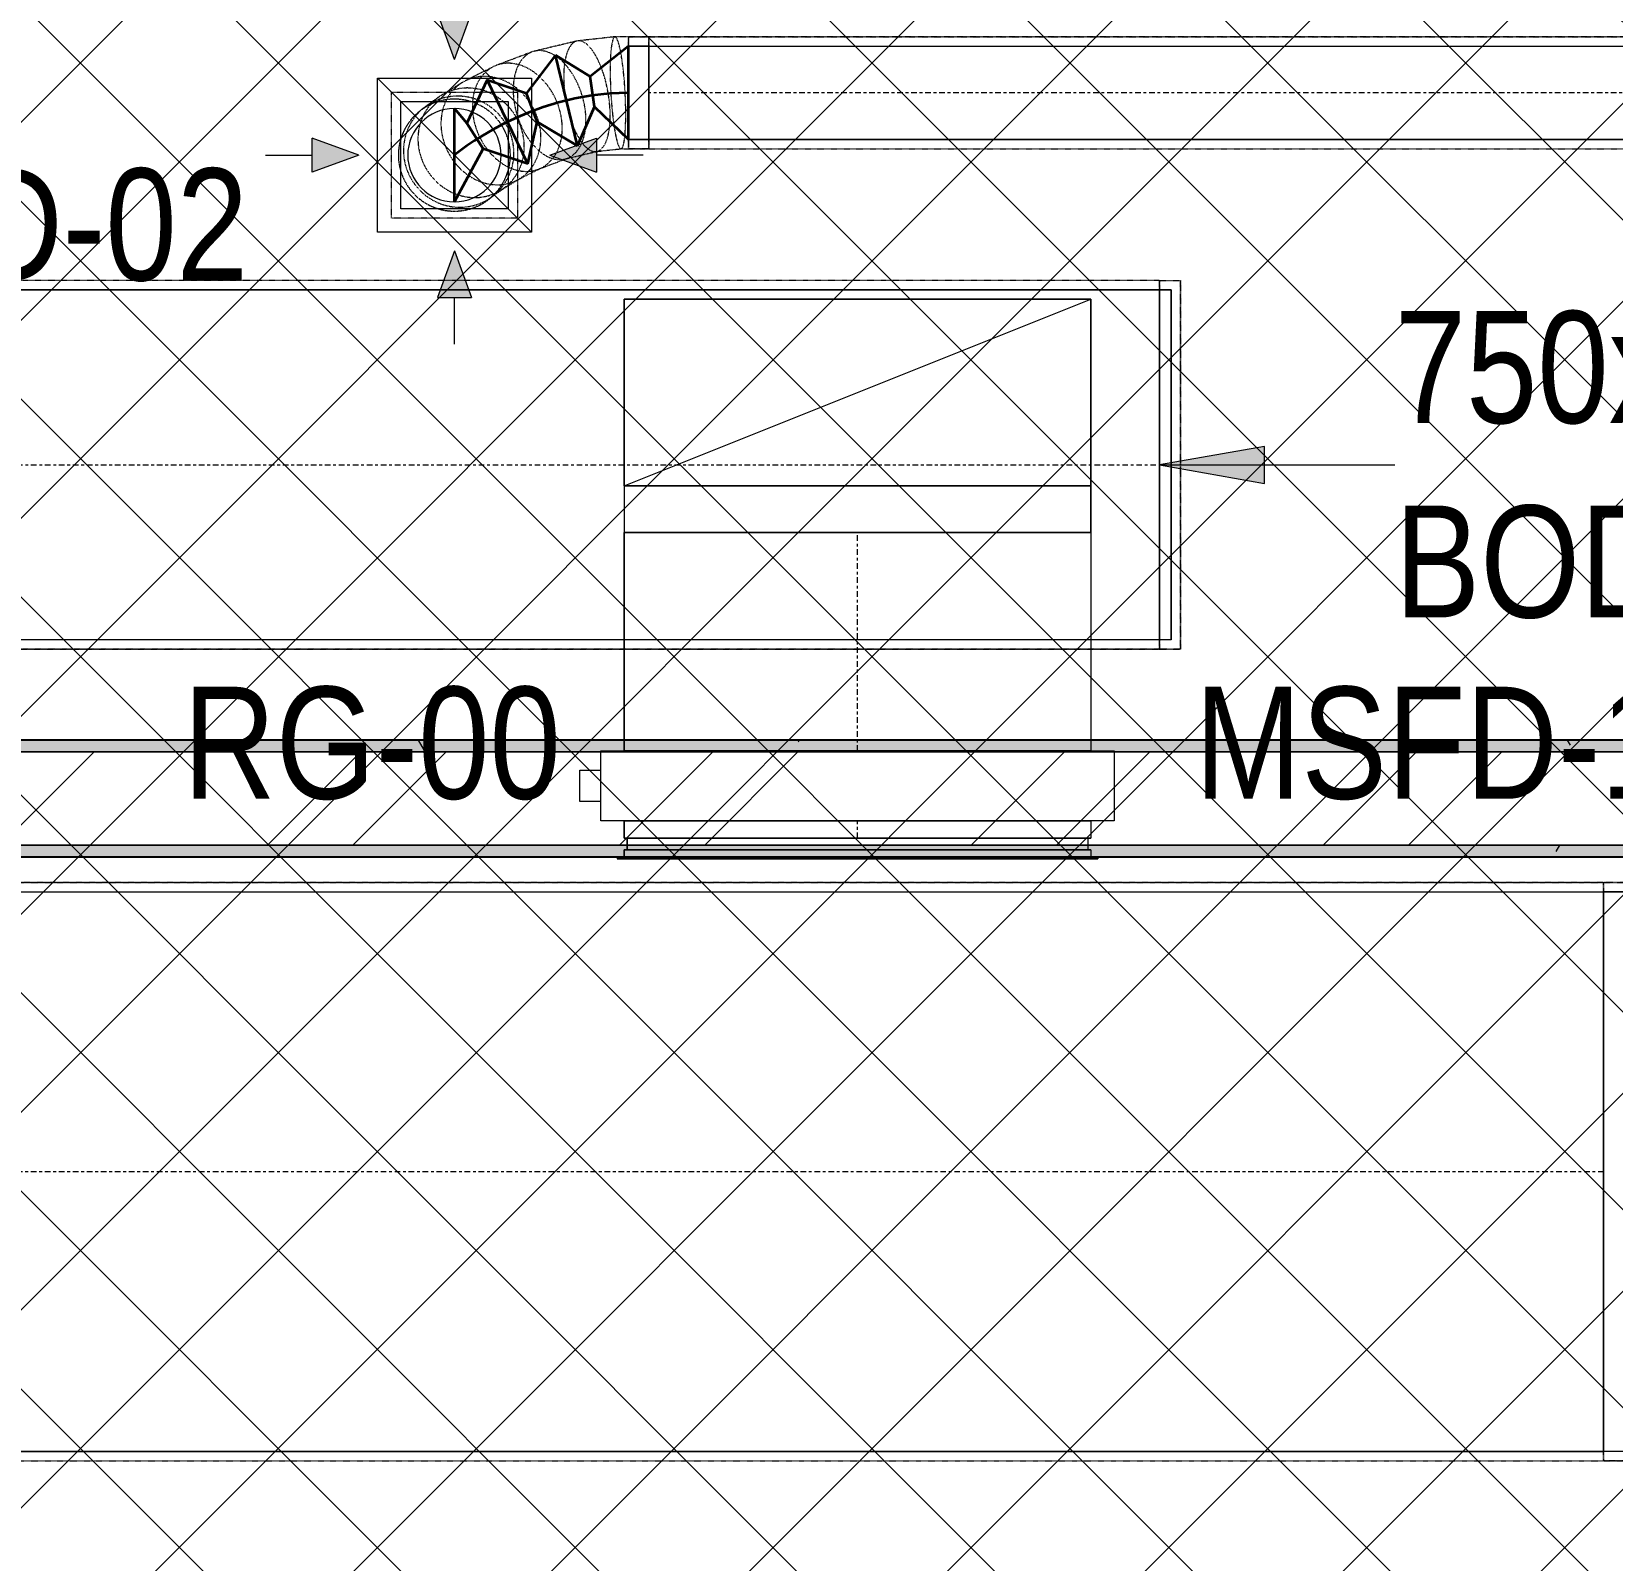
# Model space of a CAD drawing. Header units: inches. Extents: x -83664 to 20107, y -47222 to 19398.
# Drawn here: x -32555 to -29166, y -27548 to -24271 of the extents above; entities that cross this region are included whole.
import ezdxf

# ---------------------------------------------------------------- set-up
doc = ezdxf.new("R2010")
doc.units = ezdxf.units.IN
doc.header["$MEASUREMENT"] = 0
doc.linetypes.add('Center', pattern=[29.999999, 12, -6, 6, -6])
doc.linetypes.add('Hidden 0_50', pattern=[1.0584, 0.5292, -0.5292])
for name, color, linetype, lineweight in [('A-DETL-GENF', 7, 'Continuous', 9), ('A-WALL', 7, 'Continuous', 9), ('A-WALL-PATT', 7, 'Continuous', 25), ('G-ANNO-TEXT', 7, 'Continuous', 9), ('M-HVAC-CDFF', 7, 'Continuous', 9), ('M-HVAC-DUCT-ANNO', 7, 'Continuous', 9), ('M-HVAC-DUCT-CNTR', 7, 'Center', 9), ('M-HVAC-DUCT-IDEN', 7, 'Continuous', 18)]:
    doc.layers.add(name, color=color, linetype=linetype, lineweight=lineweight)
doc.layers.add('M-HVAC-DUCT', color=7, linetype='Continuous', lineweight=9, true_color=0xffe97f)
doc.layers.add('M-HVAC-DUCT-PATT', color=7, linetype='Continuous', lineweight=35, true_color=0x007f00)
doc.styles.add('Arial Narrow_21', font='ARIALN.TTF', dxfattribs={"height": 240})
pattern_1 = [(0, (0, 0), (1219.2, 304.8), [50.292, -864.108, 50.292, -864.108, -4876.8]), (0, (0, 0), (1219.2, 304.8), [-1828.8, 50.292, -1778.508, 50.292, -864.108, -2133.6]), (0, (0, 0), (1219.2, 304.8), [-4572, 50.292, -559.308, 50.292, -1473.708]), (120, (457.2, 152.4), (-873.56454, 903.45817), [50.292, -864.108, 50.292, -864.108, -4876.8]), (120, (457.2, 152.4), (-873.56454, 903.45817), [-1828.8, 50.292, -1778.508, 50.292, -864.108, -2133.6]), (120, (457.2, 152.4), (-873.56454, 903.45817), [-4572, 50.292, -559.308, 50.292, -1473.708]), (240, (609.6, 762), (-345.63546, -1208.25817), [50.292, -864.108, 50.292, -864.108, -4876.8]), (240, (609.6, 762), (-345.63546, -1208.25817), [-1828.8, 50.292, -1778.508, 50.292, -864.108, -2133.6]), (240, (609.6, 762), (-345.63546, -1208.25817), [-4572, 50.292, -559.308, 50.292, -1473.708])]
pattern_2 = [(45, (0, 0), (-377.1708, 377.1708), []), (45, (0, 571.5), (-377.1708, 377.1708), [])]

# ---------------------------------------------------------------- blocks, each defined once
blk = doc.blocks.new('M_Rectangular Elbow - Radius - 0_75 W-8294785-FIRST FLOOR AC CONDITIONING LAYOUT - PART A')
at = {"layer": 'M-HVAC-DUCT', "color": 6, "true_color": 0xff00ff}
for p, q in [((123008.5, 72257.7), (122796.9, 72257.7)), ((122796.9, 72257.7), (122796.9, 71057.7)), ((122796.9, 72257.7), (123061.4, 72257.7)), ((123008.5, 71057.7), (123008.5, 72257.7)), ((123061.4, 72257.7), (123008.5, 72257.7)), ((123061.4, 72257.7), (123061.4, 71057.7)), ((123061.4, 71057.7), (123061.4, 72257.7)), ((122796.9, 71057.7), (123008.5, 71057.7)), ((122796.9, 71057.7), (123061.4, 71057.7)), ((123008.5, 71057.7), (123061.4, 71057.7))]:
    blk.add_line(p, q, dxfattribs=at)
blk = doc.blocks.new('GCE-AT-Return Air Rectangular Diffuser - 230x230-7597546-FIRST FLOOR AC CONDITIONING LAYOUT - PART A')
at = {"layer": 'A-DETL-GENF', "true_color": 0xff00ff}
for points in [[(0, 205), (36.4, 305), (-36.4, 305)], [(-305, -36.4), (-205, 0), (-305, 36.4)], [(305, -36.4), (305, 36.4), (205, 0)], [(36.4, -305), (0, -205), (-36.4, -305)]]:
    blk.add_hatch(color=6, dxfattribs=at).paths.add_polyline_path(points)
at = {"layer": 'A-DETL-GENF', "color": 6, "true_color": 0xff00ff}
for p, q in [((0, 405), (0, 305)), ((0, 205), (-36.4, 305)), ((-36.4, 305), (36.4, 305)), ((0, 205), (36.4, 305)), ((-165, 165), (165, 165)), ((-165, -165), (-165, 165)), ((-165, 165), (165, -165)), ((165, 165), (165, -165)), ((-205, 0), (-305, 36.4)), ((-305, -36.4), (-305, 36.4)), ((205, 0), (305, 36.4)), ((305, 36.4), (305, -36.4)), ((405, 0), (305, 0)), ((-405, 0), (-305, 0)), ((-205, 0), (-305, -36.4)), ((205, 0), (305, -36.4)), ((165, -165), (-165, -165)), ((0, -205), (-36.4, -305)), ((0, -205), (36.4, -305)), ((-36.4, -305), (36.4, -305)), ((0, -405), (0, -305))]:
    blk.add_line(p, q, dxfattribs=at)
blk = doc.blocks.new('M_Rec Endcap - Standard-8296276-FIRST FLOOR AC CONDITIONING LAYOUT - PART A')
at = {"layer": 'M-HVAC-DUCT', "color": 6, "true_color": 0xff00ff}
for p, q in [((0, 375), (0, -375)), ((0, -375), (0, 375)), ((0, 375), (25, 375)), ((25, 375), (0, 375)), ((25, 375), (25, -375)), ((25, -375), (25, 375)), ((25, -375), (0, -375)), ((25, -375), (0, -375))]:
    blk.add_line(p, q, dxfattribs=at)
blk = doc.blocks.new('M_Rectangular to Round Transition - Angle - 45 Degree-7626202-FIRST FLOOR AC CONDITIONING LAYOUT - PART A')
at = {"layer": 'M-HVAC-DUCT', "color": 6, "true_color": 0xff00ff}
for p, q in [((132975.6, 86453.8), (133205.6, 86453.8)), ((132975.6, 86223.8), (132975.6, 86453.8)), ((133205.6, 86453.8), (133205.6, 86223.8)), ((133205.6, 86223.8), (132975.6, 86223.8))]:
    blk.add_line(p, q, dxfattribs=at)
for start, end in [(90, 180), (0, 90), (180, 270), (270, 0)]:
    blk.add_arc((133090.6, 86338.8), 100, start, end, dxfattribs=at)
blk = doc.blocks.new('GCE-AT-Return Register Grille Rectangular - 1000 X 400-7428603-FIRST FLOOR AC CONDITIONING LAYOUT - PART A')
at = {"layer": 'M-HVAC-CDFF', "color": 6, "true_color": 0xff00ff}
for p, q in [((-493.65, 40), (493.65, 40)), ((493.65, 40), (-493.65, 40)), ((-493.65, 15), (-493.65, 40)), ((-493.65, 40), (-493.65, 15)), ((493.65, 40), (493.65, 15)), ((493.65, 40), (493.65, 15)), ((515, 0), (-515, 0)), ((-515, 0), (515, 0)), ((-515, 0), (-515, -4.7625)), ((-515, 0), (-515, -4.7625)), ((-500, 15), (500, 15)), ((500, 15), (-500, 15)), ((-500, 0), (-500, 15)), ((-500, 15), (-500, 0)), ((-500, 0), (500, 0)), ((500, 0), (-500, 0)), ((-493.65, 15), (493.65, 15)), ((493.65, 15), (-493.65, 15)), ((500, 15), (500, 0)), ((500, 15), (500, 0)), ((515, -4.7625), (515, 0)), ((515, 0), (515, -4.7625)), ((515, -4.7625), (-515, -4.7625)), ((-515, -4.7625), (515, -4.7625))]:
    blk.add_line(p, q, dxfattribs=at)
blk = doc.blocks.new('TEMW-ME-DMP-Motorised Fire Damper - MSFD-8194195-FIRST FLOOR AC CONDITIONING LAYOUT - PART A')
at = {"layer": 'M-HVAC-DUCT', "color": 6, "true_color": 0xff00ff}
for p, q in [((-33.75, 595), (-33.75, 550)), ((33.75, 595), (-33.75, 595)), ((33.75, 550), (33.75, 595)), ((75, 550), (-75, 550)), ((-75, 550), (-75, -550)), ((75, -550), (75, 550)), ((-75, -550), (75, -550))]:
    blk.add_line(p, q, dxfattribs=at)
blk = doc.blocks.new('M_Rec Elbow - Radius - 0_75W-V134-FIRST FLOOR AC CONDITIONING LAYOUT - PART A')
at = {"layer": 'M-HVAC-DUCT', "color": 6, "true_color": 0xff00ff}
for p, q in [((121172.3, 73527.7), (120172.3, 73527.7)), ((120172.3, 73527.7), (120172.3, 73127.7)), ((120172.3, 73527.7), (120172.3, 73027.7)), ((121172.3, 73127.7), (121172.3, 73527.7)), ((121172.3, 73527.7), (121172.3, 73027.7)), ((121172.3, 73127.7), (120172.3, 73127.7)), ((120172.3, 73127.7), (121172.3, 73127.7)), ((120172.3, 73127.7), (120172.3, 73027.7)), ((121172.3, 73027.7), (121172.3, 73127.7)), ((121172.3, 73027.7), (120172.3, 73027.7)), ((120172.3, 73027.7), (121172.3, 73027.7))]:
    blk.add_line(p, q, dxfattribs=at)
blk = doc.blocks.new('M_Rec to Rnd Transition - Angle - 60 Degree-V110-FIRST FLOOR AC CONDITIONING LAYOUT - PART A')
at = {"layer": 'M-HVAC-DUCT', "color": 6, "true_color": 0xff00ff}
for p, q in [((0, 100), (43.3, 100)), ((43.3, 100), (0, 100)), ((0, 100), (0, -100)), ((0, -100), (0, 100)), ((43.3, 0), (43.3, 100)), ((43.3, 0), (43.3, 100)), ((43.3, -100), (43.3, 0)), ((43.3, -100), (43.3, 0)), ((0, -100), (43.3, -100)), ((43.3, -100), (0, -100))]:
    blk.add_line(p, q, dxfattribs=at)
blk = doc.blocks.new('TEMW-SMBZ-HO-BM-HVAC-00002_rvt-1-FIRST FLOOR AC CONDITIONING LAYOUT - PART A')
at = {"layer": 'M-HVAC-DUCT', "color": 6, "linetype": 'Hidden 0_50', "true_color": 0xff00ff}
for p, q in [((120152, 74090.2), (120072.6, 74081.3)), ((120181.6, 74090.2), (120152.2, 74090.2)), ((120181.6, 73850.2), (120181.6, 74090.2)), ((120181.6, 73850.2), (120181.6, 74090.2)), ((120224.9, 74090.2), (120181.6, 74090.2)), ((120181.6, 74090.2), (120224.9, 74090.2)), ((120181.6, 74090.2), (120181.6, 73970.2)), ((120181.6, 74090.2), (120181.6, 73970.2)), ((120224.9, 74090.2), (120224.9, 73850.2)), ((120224.9, 73850.2), (120224.9, 74090.2)), ((124159.4, 74090.2), (120224.9, 74090.2)), ((120224.9, 74090.2), (124159.4, 74090.2)), ((120224.9, 74090.2), (120224.9, 73850.2)), ((120224.9, 73850.2), (120224.9, 74090.2)), ((119974.2, 74057.6), (119898, 74028.9)), ((120070.5, 74081), (119979.6, 74059.3)), ((119891.4, 74026), (119831.2, 73995.7)), ((119824.6, 73992), (119780.5, 73964.9)), ((119673, 73701.5), (119673, 73971.5)), ((119673, 73971.5), (119943, 73971.5)), ((119774.5, 73960.9), (119747.2, 73941.4)), ((119943, 73971.5), (119943, 73701.5)), ((120181.6, 73970.2), (120181.6, 73850.2)), ((120181.6, 73970.2), (120181.6, 73850.2)), ((119742.3, 73937.6), (119733, 73930.2)), ((120111.7, 73844.2), (120165.5, 73850.2)), ((120165.3, 73850.2), (120181.6, 73850.2)), ((120224.9, 73850.2), (120181.6, 73850.2)), ((120181.6, 73850.2), (120224.9, 73850.2)), ((120224.9, 73850.2), (124159.4, 73850.2)), ((120224.9, 73850.2), (124159.4, 73850.2)), ((119987.8, 73806.2), (120050, 73829.7)), ((120044.6, 73828.1), (120113.9, 73844.6)), ((119907.3, 73761.1), (119948, 73786.2)), ((119941.4, 73782.5), (119994.4, 73809.1)), ((119883, 73742.8), (119892.2, 73750.2)), ((119887.3, 73746.4), (119913.3, 73765.1)), ((119943, 73701.5), (119673, 73701.5)), ((121320.1, 73567.7), (114070.2, 73567.7)), ((121320.1, 73567.7), (114070.2, 73567.7)), ((121320.1, 72777.7), (121320.1, 73567.7)), ((121320.1, 73567.7), (121320.1, 72777.7)), ((121320.1, 72777.7), (121320.1, 73567.7)), ((121320.1, 73567.7), (121320.1, 72777.7)), ((121320.1, 73567.7), (121365.1, 73567.7)), ((121320.1, 73567.7), (121365.1, 73567.7)), ((121365.1, 72777.7), (121365.1, 73567.7)), ((121365.1, 73567.7), (121365.1, 72777.7)), ((114070.2, 72777.7), (121320.1, 72777.7)), ((121320.1, 72777.7), (114070.2, 72777.7)), ((121365.1, 72777.7), (121320.1, 72777.7)), ((121320.1, 72777.7), (121365.1, 72777.7)), ((122272, 72277.7), (115905.4, 72277.7)), ((115905.4, 72277.7), (122272, 72277.7)), ((122272, 72277.7), (122318.9, 72277.7)), ((122542.5, 72277.7), (122272, 72277.7)), ((122272, 71037.7), (122272, 72277.7)), ((122272, 71037.7), (122272, 72277.7)), ((122272, 72277.7), (122272, 71037.7)), ((122272, 71037.7), (122272, 72277.7)), ((115905.4, 71037.7), (122272, 71037.7)), ((115905.4, 71037.7), (122272, 71037.7)), ((122272, 71037.7), (122542.5, 71037.7)), ((122318.9, 71037.7), (122272, 71037.7))]:
    blk.add_line(p, q, dxfattribs=at)
at = {"layer": 'M-HVAC-DUCT', "color": 6, "true_color": 0xff00ff}
for p, q in [((120224.9, 73870.2), (120224.9, 74070.2)), ((120224.9, 74070.2), (120224.9, 73870.2)), ((120224.9, 74070.2), (124159.4, 74070.2)), ((120224.9, 74070.2), (124159.4, 74070.2)), ((124159.4, 73870.2), (120224.9, 73870.2)), ((120224.9, 73870.2), (124159.4, 73870.2)), ((114070.2, 73547.7), (121320.1, 73547.7)), ((121320.1, 73547.7), (114070.2, 73547.7)), ((121320.1, 73547.7), (121320.1, 72797.7)), ((121320.1, 72797.7), (121320.1, 73547.7)), ((120172.3, 73027.7), (121172.3, 73027.7)), ((121172.3, 73027.7), (120172.3, 73027.7)), ((120172.3, 72559.7), (120172.3, 73027.7)), ((120172.3, 73027.7), (120172.3, 72559.7)), ((121172.3, 73027.7), (121172.3, 72559.7)), ((121172.3, 73027.7), (121172.3, 72559.7)), ((121320.1, 72797.7), (114070.2, 72797.7)), ((121320.1, 72797.7), (114070.2, 72797.7)), ((120172.3, 72559.7), (121172.3, 72559.7)), ((121172.3, 72559.7), (120172.3, 72559.7)), ((120172.3, 72409.7), (121172.3, 72409.7)), ((121172.3, 72409.7), (120172.3, 72409.7)), ((120172.3, 72372.7), (120172.3, 72409.7)), ((120172.3, 72409.7), (120172.3, 72372.7)), ((121172.3, 72409.7), (121172.3, 72372.7)), ((121172.3, 72409.7), (121172.3, 72372.7)), ((120172.3, 72372.7), (121172.3, 72372.7)), ((121172.3, 72372.7), (120172.3, 72372.7)), ((115905.4, 72257.7), (122272, 72257.7)), ((115905.4, 72257.7), (122272, 72257.7)), ((122272, 71057.7), (122272, 72257.7)), ((122272, 72257.7), (122272, 71057.7)), ((122272, 71057.7), (115905.4, 71057.7)), ((115905.4, 71057.7), (122272, 71057.7))]:
    blk.add_line(p, q, dxfattribs=at)
at = {"layer": 'M-HVAC-DUCT', "color": 6, "linetype": 'Hidden 0_50', "true_color": 0xff00ff}
for start, end in [(90, 180), (105.2637, 285.2637), (285.2637, 105.2637), (0, 90), (180, 270), (270, 0)]:
    blk.add_arc((119808, 73836.5), 120, start, end, dxfattribs=at)
for points in [[(120152.2, 74090.2), (120150.8, 74090.2), (120148.4, 74087.4), (120145.3, 74075.3), (120143.1, 74056), (120142, 74030.9), (120142, 74001.6), (120143.2, 73970.2), (120145.5, 73938.8), (120148.6, 73909.5), (120152.4, 73884.3), (120156.7, 73865.1), (120161.1, 73852.9), (120163.9, 73850.2), (120165.3, 73850.2)], [(120165.3, 73850.2), (120166.7, 73850.2), (120169.2, 73852.9), (120172.3, 73865.1), (120174.4, 73884.3), (120175.5, 73909.5), (120175.5, 73938.8), (120174.3, 73970.2), (120172.1, 74001.6), (120168.9, 74030.9), (120165.1, 74056), (120160.8, 74075.3), (120156.4, 74087.4), (120153.6, 74090.2), (120152.2, 74090.2)], [(119984, 74060.1), (119977.6, 74059.2), (119965.6, 74054.9), (119950.7, 74040.7), (119939.9, 74019.9), (119934.1, 73994), (119933.6, 73964.6), (119938.5, 73933.8), (119948.3, 73903.6), (119962.5, 73876.2), (119980.1, 73853.4), (119999.9, 73836.7), (120020.5, 73827.4), (120033.8, 73826.4), (120040.2, 73827.2)], [(120040.2, 73827.2), (120046.6, 73828.1), (120058.6, 73832.5), (120073.5, 73846.6), (120084.3, 73867.4), (120090.1, 73893.4), (120090.6, 73922.7), (120085.7, 73953.6), (120075.9, 73983.7), (120061.7, 74011.1), (120044.1, 74033.9), (120024.3, 74050.6), (120003.7, 74060), (119990.4, 74061), (119984, 74060.1)], [(120073.3, 74081.4), (120069.2, 74081.1), (120061.7, 74077.8), (120052.3, 74064.9), (120045.7, 74045.2), (120042.2, 74019.8), (120042.2, 73990.5), (120045.5, 73959.3), (120052.1, 73928.4), (120061.3, 73899.8), (120072.7, 73875.5), (120085.4, 73857.1), (120098.6, 73846), (120107, 73843.8), (120111.1, 73844.1)], [(120111.1, 73844.1), (120115.1, 73844.4), (120122.7, 73847.8), (120132.1, 73860.6), (120138.7, 73880.4), (120142.1, 73905.8), (120142.2, 73935.1), (120138.8, 73966.2), (120132.3, 73997.2), (120123, 74025.8), (120111.7, 74050.1), (120099, 74068.4), (120085.8, 74079.6), (120077.4, 74081.7), (120073.3, 74081.4)], [(119910.3, 74032.3), (119902.3, 74030.8), (119887.3, 74025.3), (119868.5, 74009.7), (119854.7, 73987.8), (119847, 73961.1), (119845.8, 73931.4), (119851.2, 73900.9), (119862.9, 73871.4), (119880.1, 73845.1), (119901.5, 73823.7), (119925.7, 73808.7), (119951.1, 73801.2), (119967.7, 73801.4), (119975.6, 73802.9)], [(119975.6, 73802.9), (119983.5, 73804.3), (119998.6, 73809.8), (120017.4, 73825.4), (120031.1, 73847.3), (120038.9, 73874), (120040.1, 73903.7), (120034.6, 73934.3), (120022.9, 73963.7), (120005.8, 73990), (119984.4, 74011.4), (119960.2, 74026.4), (119934.7, 74033.9), (119918.2, 74033.7), (119910.3, 74032.3)], [(119852.4, 74003.2), (119843.5, 74001.2), (119826.6, 73994.8), (119805.2, 73977.9), (119789.4, 73954.9), (119780.2, 73927.5), (119778.2, 73897.5), (119783.6, 73866.8), (119795.9, 73837.7), (119814.5, 73812.1), (119837.9, 73791.8), (119864.7, 73778.1), (119892.9, 73771.9), (119911.4, 73773.1), (119920.3, 73775)], [(119920.3, 73775), (119929.1, 73777), (119946.1, 73783.4), (119967.5, 73800.3), (119983.3, 73823.3), (119992.5, 73850.7), (119994.5, 73880.8), (119989.1, 73911.4), (119976.7, 73940.5), (119958.2, 73966.1), (119934.7, 73986.4), (119908, 74000.2), (119879.8, 74006.3), (119861.3, 74005.1), (119852.4, 74003.2)], [(119776.4, 73952.3), (119766.3, 73949.5), (119746.8, 73941.3), (119721.8, 73921.9), (119702.6, 73896.7), (119690.6, 73867.4), (119686.6, 73835.9), (119690.9, 73804.5), (119703.2, 73775.3), (119722.6, 73750.3), (119747.8, 73731.1), (119777.1, 73719.1), (119808.6, 73715.1), (119829.5, 73718), (119839.6, 73720.7)], [(119784.9, 73959.1), (119775, 73956.5), (119755.9, 73948.6), (119731.4, 73929.6), (119712.7, 73904.8), (119701.2, 73875.9), (119697.6, 73844.7), (119702.1, 73813.5), (119714.5, 73784.4), (119733.9, 73759.3), (119758.9, 73740), (119788, 73727.8), (119819, 73723.5), (119839.6, 73726.1), (119849.6, 73728.7)], [(119810.4, 73977.3), (119800.9, 73975), (119782.6, 73967.8), (119759.4, 73949.7), (119742, 73925.8), (119731.5, 73897.6), (119728.7, 73867), (119733.7, 73836.1), (119746.2, 73807.1), (119765.4, 73781.9), (119789.9, 73762.2), (119818.1, 73749.4), (119848.1, 73744.3), (119867.9, 73746.3), (119877.4, 73748.7)], [(119839.6, 73720.7), (119849.7, 73723.5), (119869.2, 73731.7), (119894.2, 73751.1), (119913.4, 73776.3), (119925.4, 73805.6), (119929.4, 73837.1), (119925.1, 73868.5), (119912.8, 73897.7), (119893.4, 73922.7), (119868.2, 73941.9), (119838.9, 73953.9), (119807.4, 73957.9), (119786.5, 73955), (119776.4, 73952.3)], [(119849.6, 73728.7), (119859.5, 73731.3), (119878.6, 73739.2), (119903.1, 73758.2), (119921.8, 73783), (119933.3, 73812), (119936.9, 73843.1), (119932.4, 73874.3), (119920, 73903.4), (119900.6, 73928.5), (119875.5, 73947.8), (119846.5, 73960), (119815.5, 73964.3), (119794.9, 73961.7), (119784.9, 73959.1)], [(119877.4, 73748.7), (119886.9, 73751), (119905.1, 73758.2), (119928.3, 73776.3), (119945.8, 73800.2), (119956.3, 73828.4), (119959.1, 73859), (119954.1, 73889.9), (119941.6, 73918.9), (119922.4, 73944.1), (119897.9, 73963.8), (119869.7, 73976.6), (119839.7, 73981.7), (119819.9, 73979.7), (119810.4, 73977.3)]]:
    blk.add_open_spline(points, degree=3, dxfattribs=at)
at = {"layer": 'M-HVAC-DUCT-ANNO', "color": 6, "true_color": 0xff00ff}
for p, q in [((120172.3, 73527.7), (121172.3, 73527.7)), ((120172.3, 73127.7), (120172.3, 73527.7)), ((120172.3, 73127.7), (121172.3, 73527.7)), ((121172.3, 73527.7), (121172.3, 73127.7)), ((121172.3, 73127.7), (120172.3, 73127.7))]:
    blk.add_line(p, q, dxfattribs=at)
at = {"layer": 'M-HVAC-DUCT-CNTR', "color": 6, "true_color": 0xff00ff}
for p, q in [((124159.4, 73970.2), (120224.9, 73970.2)), ((114070.2, 73172.7), (121320.1, 73172.7)), ((120672.3, 72559.7), (120672.3, 73027.7)), ((120672.3, 72372.7), (120672.3, 72409.7)), ((122272, 71657.7), (115905.4, 71657.7))]:
    blk.add_line(p, q, dxfattribs=at)
at = {"layer": 'M-HVAC-DUCT-CNTR', "color": 6, "linetype": 'Continuous', "lineweight": 35, "true_color": 0xff00ff}
blk.add_open_spline([(120181.6, 73970.2), (119963.4, 73970.2), (119808, 73836.5), (119808, 73836.5)], degree=3, dxfattribs=at)
at = {"layer": 'M-HVAC-DUCT-PATT', "color": 6, "true_color": 0xff00ff}
for p, q in [((120181.6, 74070.2), (120099.2, 74004.9)), ((120181.6, 73870.2), (120181.6, 74070.2)), ((120181.6, 73870.2), (120181.6, 74070.2)), ((120025.1, 74051), (119962.4, 73969.2)), ((120071.7, 73856.5), (120025.1, 74051)), ((120071.7, 73856.5), (120025.1, 74051)), ((120025.1, 74051), (120099.2, 74004.9)), ((119878.1, 73997.7), (119834.8, 73905.2)), ((119965.7, 73817.9), (119878.1, 73997.7)), ((119965.7, 73817.9), (119878.1, 73997.7)), ((119878.1, 73997.7), (119962.4, 73969.2)), ((120108.7, 73940.2), (120099.2, 74004.9)), ((119985.5, 73908.1), (119962.4, 73969.2)), ((119808, 73736.5), (119808, 73936.5)), ((119808, 73936.5), (119834.8, 73905.2)), ((120071.7, 73856.5), (120108.7, 73940.2)), ((120181.6, 73870.2), (120108.7, 73940.2)), ((119869.8, 73850.1), (119834.8, 73905.2)), ((119965.7, 73817.9), (119985.5, 73908.1)), ((120071.7, 73856.5), (119985.5, 73908.1)), ((119808, 73736.5), (119869.8, 73850.1)), ((119965.7, 73817.9), (119869.8, 73850.1))]:
    blk.add_line(p, q, dxfattribs=at)
at = {"layer": 'M-HVAC-CDFF', "color": 6, "linetype": 'Hidden 0_50', "lineweight": 9, "true_color": 0xff00ff}
for name, p in [('GCE-AT-Return Air Rectangular Diffuser - 230x230-7597546-FIRST FLOOR AC CONDITIONING LAYOUT - PART A', (119808, 73836.5)), ('GCE-AT-Return Register Grille Rectangular - 1000 X 400-7428603-FIRST FLOOR AC CONDITIONING LAYOUT - PART A', (120672.3, 72332.7))]:
    blk.add_blockref(name, p, dxfattribs=at)
at = {"layer": 'M-HVAC-DUCT', "color": 6, "linetype": 'Hidden 0_50', "lineweight": 9, "true_color": 0xff00ff, "rotation": 180}
blk.add_blockref('M_Rec to Rnd Transition - Angle - 60 Degree-V110-FIRST FLOOR AC CONDITIONING LAYOUT - PART A', (120224.9, 73970.2), dxfattribs=at)
at = {"layer": 'M-HVAC-DUCT', "color": 6, "linetype": 'Hidden 0_50', "lineweight": 9, "true_color": 0xff00ff}
for name, p in [('M_Rectangular to Round Transition - Angle - 45 Degree-7626202-FIRST FLOOR AC CONDITIONING LAYOUT - PART A', (-13282.6, -12502.3)), ('M_Rec Endcap - Standard-8296276-FIRST FLOOR AC CONDITIONING LAYOUT - PART A', (121320.1, 73172.7)), ('M_Rec Elbow - Radius - 0_75W-V134-FIRST FLOOR AC CONDITIONING LAYOUT - PART A', (0, 0))]:
    blk.add_blockref(name, p, dxfattribs=at)
at = {"layer": 'M-HVAC-DUCT', "color": 6, "linetype": 'Hidden 0_50', "lineweight": 9, "true_color": 0xff00ff, "extrusion": (0, 0, -1), "rotation": 270}
blk.add_blockref('TEMW-ME-DMP-Motorised Fire Damper - MSFD-8194195-FIRST FLOOR AC CONDITIONING LAYOUT - PART A', (-120672.3, 72484.7), dxfattribs=at)
at = {"layer": 'M-HVAC-DUCT', "color": 6, "linetype": 'Hidden 0_50', "lineweight": 9, "true_color": 0xff00ff, "extrusion": (0, 0, -1)}
blk.add_blockref('M_Rectangular Elbow - Radius - 0_75 W-8294785-FIRST FLOOR AC CONDITIONING LAYOUT - PART A', (-245333.4, 0), dxfattribs=at)
blk = doc.blocks.new('TEMW-SMBZ-HO-BM-HVAC-00002_rvt-2-FIRST FLOOR AC CONDITIONING LAYOUT - PART A')
at = {"layer": 'M-HVAC-DUCT', "color": 6, "linetype": 'Hidden 0_50', "true_color": 0xff00ff}
for p, q in [((120152, 74090.2), (120072.6, 74081.3)), ((120181.6, 74090.2), (120152.2, 74090.2)), ((120181.6, 73850.2), (120181.6, 74090.2)), ((120181.6, 73850.2), (120181.6, 74090.2)), ((120224.9, 74090.2), (120181.6, 74090.2)), ((120181.6, 74090.2), (120224.9, 74090.2)), ((120181.6, 74090.2), (120181.6, 73970.2)), ((120181.6, 74090.2), (120181.6, 73970.2)), ((120224.9, 74090.2), (120224.9, 73850.2)), ((120224.9, 73850.2), (120224.9, 74090.2)), ((124159.4, 74090.2), (120224.9, 74090.2)), ((120224.9, 74090.2), (124159.4, 74090.2)), ((120224.9, 74090.2), (120224.9, 73850.2)), ((120224.9, 73850.2), (120224.9, 74090.2)), ((119974.2, 74057.6), (119898, 74028.9)), ((120070.5, 74081), (119979.6, 74059.3)), ((119891.4, 74026), (119831.2, 73995.7)), ((119824.6, 73992), (119780.5, 73964.9)), ((119673, 73701.5), (119673, 73971.5)), ((119673, 73971.5), (119943, 73971.5)), ((119774.5, 73960.9), (119747.2, 73941.4)), ((119943, 73971.5), (119943, 73701.5)), ((120181.6, 73970.2), (120181.6, 73850.2)), ((120181.6, 73970.2), (120181.6, 73850.2)), ((119742.3, 73937.6), (119733, 73930.2)), ((120111.7, 73844.2), (120165.5, 73850.2)), ((120165.3, 73850.2), (120181.6, 73850.2)), ((120224.9, 73850.2), (120181.6, 73850.2)), ((120181.6, 73850.2), (120224.9, 73850.2)), ((120224.9, 73850.2), (124159.4, 73850.2)), ((120224.9, 73850.2), (124159.4, 73850.2)), ((119987.8, 73806.2), (120050, 73829.7)), ((120044.6, 73828.1), (120113.9, 73844.6)), ((119907.3, 73761.1), (119948, 73786.2)), ((119941.4, 73782.5), (119994.4, 73809.1)), ((119883, 73742.8), (119892.2, 73750.2)), ((119887.3, 73746.4), (119913.3, 73765.1)), ((119943, 73701.5), (119673, 73701.5)), ((121320.1, 73567.7), (114070.2, 73567.7)), ((121320.1, 73567.7), (114070.2, 73567.7)), ((121320.1, 72777.7), (121320.1, 73567.7)), ((121320.1, 73567.7), (121320.1, 72777.7)), ((121320.1, 72777.7), (121320.1, 73567.7)), ((121320.1, 73567.7), (121320.1, 72777.7)), ((121320.1, 73567.7), (121365.1, 73567.7)), ((121320.1, 73567.7), (121365.1, 73567.7)), ((121365.1, 72777.7), (121365.1, 73567.7)), ((121365.1, 73567.7), (121365.1, 72777.7)), ((114070.2, 72777.7), (121320.1, 72777.7)), ((121320.1, 72777.7), (114070.2, 72777.7)), ((121365.1, 72777.7), (121320.1, 72777.7)), ((121320.1, 72777.7), (121365.1, 72777.7)), ((122272, 72277.7), (115905.4, 72277.7)), ((115905.4, 72277.7), (122272, 72277.7)), ((122272, 72277.7), (122318.9, 72277.7)), ((122542.5, 72277.7), (122272, 72277.7)), ((122272, 71037.7), (122272, 72277.7)), ((122272, 71037.7), (122272, 72277.7)), ((122272, 72277.7), (122272, 71037.7)), ((122272, 71037.7), (122272, 72277.7)), ((115905.4, 71037.7), (122272, 71037.7)), ((115905.4, 71037.7), (122272, 71037.7)), ((122272, 71037.7), (122542.5, 71037.7)), ((122318.9, 71037.7), (122272, 71037.7))]:
    blk.add_line(p, q, dxfattribs=at)
at = {"layer": 'M-HVAC-DUCT', "color": 6, "true_color": 0xff00ff}
for p, q in [((120224.9, 73870.2), (120224.9, 74070.2)), ((120224.9, 74070.2), (120224.9, 73870.2)), ((120224.9, 74070.2), (124159.4, 74070.2)), ((120224.9, 74070.2), (124159.4, 74070.2)), ((124159.4, 73870.2), (120224.9, 73870.2)), ((120224.9, 73870.2), (124159.4, 73870.2)), ((114070.2, 73547.7), (121320.1, 73547.7)), ((121320.1, 73547.7), (114070.2, 73547.7)), ((121320.1, 73547.7), (121320.1, 72797.7)), ((121320.1, 72797.7), (121320.1, 73547.7)), ((120172.3, 73027.7), (121172.3, 73027.7)), ((121172.3, 73027.7), (120172.3, 73027.7)), ((120172.3, 72559.7), (120172.3, 73027.7)), ((120172.3, 73027.7), (120172.3, 72559.7)), ((121172.3, 73027.7), (121172.3, 72559.7)), ((121172.3, 73027.7), (121172.3, 72559.7)), ((121320.1, 72797.7), (114070.2, 72797.7)), ((121320.1, 72797.7), (114070.2, 72797.7)), ((120172.3, 72559.7), (121172.3, 72559.7)), ((121172.3, 72559.7), (120172.3, 72559.7)), ((120172.3, 72409.7), (121172.3, 72409.7)), ((121172.3, 72409.7), (120172.3, 72409.7)), ((120172.3, 72372.7), (120172.3, 72409.7)), ((120172.3, 72409.7), (120172.3, 72372.7)), ((121172.3, 72409.7), (121172.3, 72372.7)), ((121172.3, 72409.7), (121172.3, 72372.7)), ((120172.3, 72372.7), (121172.3, 72372.7)), ((121172.3, 72372.7), (120172.3, 72372.7)), ((115905.4, 72257.7), (122272, 72257.7)), ((115905.4, 72257.7), (122272, 72257.7)), ((122272, 71057.7), (122272, 72257.7)), ((122272, 72257.7), (122272, 71057.7)), ((122272, 71057.7), (115905.4, 71057.7)), ((115905.4, 71057.7), (122272, 71057.7))]:
    blk.add_line(p, q, dxfattribs=at)
at = {"layer": 'M-HVAC-DUCT', "color": 6, "linetype": 'Hidden 0_50', "true_color": 0xff00ff}
for start, end in [(90, 180), (105.2637, 285.2637), (285.2637, 105.2637), (0, 90), (180, 270), (270, 0)]:
    blk.add_arc((119808, 73836.5), 120, start, end, dxfattribs=at)
for points in [[(120152.2, 74090.2), (120150.8, 74090.2), (120148.4, 74087.4), (120145.3, 74075.3), (120143.1, 74056), (120142, 74030.9), (120142, 74001.6), (120143.2, 73970.2), (120145.5, 73938.8), (120148.6, 73909.5), (120152.4, 73884.3), (120156.7, 73865.1), (120161.1, 73852.9), (120163.9, 73850.2), (120165.3, 73850.2)], [(120165.3, 73850.2), (120166.7, 73850.2), (120169.2, 73852.9), (120172.3, 73865.1), (120174.4, 73884.3), (120175.5, 73909.5), (120175.5, 73938.8), (120174.3, 73970.2), (120172.1, 74001.6), (120168.9, 74030.9), (120165.1, 74056), (120160.8, 74075.3), (120156.4, 74087.4), (120153.6, 74090.2), (120152.2, 74090.2)], [(119984, 74060.1), (119977.6, 74059.2), (119965.6, 74054.9), (119950.7, 74040.7), (119939.9, 74019.9), (119934.1, 73994), (119933.6, 73964.6), (119938.5, 73933.8), (119948.3, 73903.6), (119962.5, 73876.2), (119980.1, 73853.4), (119999.9, 73836.7), (120020.5, 73827.4), (120033.8, 73826.4), (120040.2, 73827.2)], [(120040.2, 73827.2), (120046.6, 73828.1), (120058.6, 73832.5), (120073.5, 73846.6), (120084.3, 73867.4), (120090.1, 73893.4), (120090.6, 73922.7), (120085.7, 73953.6), (120075.9, 73983.7), (120061.7, 74011.1), (120044.1, 74033.9), (120024.3, 74050.6), (120003.7, 74060), (119990.4, 74061), (119984, 74060.1)], [(120073.3, 74081.4), (120069.2, 74081.1), (120061.7, 74077.8), (120052.3, 74064.9), (120045.7, 74045.2), (120042.2, 74019.8), (120042.2, 73990.5), (120045.5, 73959.3), (120052.1, 73928.4), (120061.3, 73899.8), (120072.7, 73875.5), (120085.4, 73857.1), (120098.6, 73846), (120107, 73843.8), (120111.1, 73844.1)], [(120111.1, 73844.1), (120115.1, 73844.4), (120122.7, 73847.8), (120132.1, 73860.6), (120138.7, 73880.4), (120142.1, 73905.8), (120142.2, 73935.1), (120138.8, 73966.2), (120132.3, 73997.2), (120123, 74025.8), (120111.7, 74050.1), (120099, 74068.4), (120085.8, 74079.6), (120077.4, 74081.7), (120073.3, 74081.4)], [(119910.3, 74032.3), (119902.3, 74030.8), (119887.3, 74025.3), (119868.5, 74009.7), (119854.7, 73987.8), (119847, 73961.1), (119845.8, 73931.4), (119851.2, 73900.9), (119862.9, 73871.4), (119880.1, 73845.1), (119901.5, 73823.7), (119925.7, 73808.7), (119951.1, 73801.2), (119967.7, 73801.4), (119975.6, 73802.9)], [(119975.6, 73802.9), (119983.5, 73804.3), (119998.6, 73809.8), (120017.4, 73825.4), (120031.1, 73847.3), (120038.9, 73874), (120040.1, 73903.7), (120034.6, 73934.3), (120022.9, 73963.7), (120005.8, 73990), (119984.4, 74011.4), (119960.2, 74026.4), (119934.7, 74033.9), (119918.2, 74033.7), (119910.3, 74032.3)], [(119852.4, 74003.2), (119843.5, 74001.2), (119826.6, 73994.8), (119805.2, 73977.9), (119789.4, 73954.9), (119780.2, 73927.5), (119778.2, 73897.5), (119783.6, 73866.8), (119795.9, 73837.7), (119814.5, 73812.1), (119837.9, 73791.8), (119864.7, 73778.1), (119892.9, 73771.9), (119911.4, 73773.1), (119920.3, 73775)], [(119920.3, 73775), (119929.1, 73777), (119946.1, 73783.4), (119967.5, 73800.3), (119983.3, 73823.3), (119992.5, 73850.7), (119994.5, 73880.8), (119989.1, 73911.4), (119976.7, 73940.5), (119958.2, 73966.1), (119934.7, 73986.4), (119908, 74000.2), (119879.8, 74006.3), (119861.3, 74005.1), (119852.4, 74003.2)], [(119776.4, 73952.3), (119766.3, 73949.5), (119746.8, 73941.3), (119721.8, 73921.9), (119702.6, 73896.7), (119690.6, 73867.4), (119686.6, 73835.9), (119690.9, 73804.5), (119703.2, 73775.3), (119722.6, 73750.3), (119747.8, 73731.1), (119777.1, 73719.1), (119808.6, 73715.1), (119829.5, 73718), (119839.6, 73720.7)], [(119784.9, 73959.1), (119775, 73956.5), (119755.9, 73948.6), (119731.4, 73929.6), (119712.7, 73904.8), (119701.2, 73875.9), (119697.6, 73844.7), (119702.1, 73813.5), (119714.5, 73784.4), (119733.9, 73759.3), (119758.9, 73740), (119788, 73727.8), (119819, 73723.5), (119839.6, 73726.1), (119849.6, 73728.7)], [(119810.4, 73977.3), (119800.9, 73975), (119782.6, 73967.8), (119759.4, 73949.7), (119742, 73925.8), (119731.5, 73897.6), (119728.7, 73867), (119733.7, 73836.1), (119746.2, 73807.1), (119765.4, 73781.9), (119789.9, 73762.2), (119818.1, 73749.4), (119848.1, 73744.3), (119867.9, 73746.3), (119877.4, 73748.7)], [(119839.6, 73720.7), (119849.7, 73723.5), (119869.2, 73731.7), (119894.2, 73751.1), (119913.4, 73776.3), (119925.4, 73805.6), (119929.4, 73837.1), (119925.1, 73868.5), (119912.8, 73897.7), (119893.4, 73922.7), (119868.2, 73941.9), (119838.9, 73953.9), (119807.4, 73957.9), (119786.5, 73955), (119776.4, 73952.3)], [(119849.6, 73728.7), (119859.5, 73731.3), (119878.6, 73739.2), (119903.1, 73758.2), (119921.8, 73783), (119933.3, 73812), (119936.9, 73843.1), (119932.4, 73874.3), (119920, 73903.4), (119900.6, 73928.5), (119875.5, 73947.8), (119846.5, 73960), (119815.5, 73964.3), (119794.9, 73961.7), (119784.9, 73959.1)], [(119877.4, 73748.7), (119886.9, 73751), (119905.1, 73758.2), (119928.3, 73776.3), (119945.8, 73800.2), (119956.3, 73828.4), (119959.1, 73859), (119954.1, 73889.9), (119941.6, 73918.9), (119922.4, 73944.1), (119897.9, 73963.8), (119869.7, 73976.6), (119839.7, 73981.7), (119819.9, 73979.7), (119810.4, 73977.3)]]:
    blk.add_open_spline(points, degree=3, dxfattribs=at)
at = {"layer": 'M-HVAC-DUCT-ANNO', "color": 6, "true_color": 0xff00ff}
for p, q in [((120172.3, 73527.7), (121172.3, 73527.7)), ((120172.3, 73127.7), (120172.3, 73527.7)), ((120172.3, 73127.7), (121172.3, 73527.7)), ((121172.3, 73527.7), (121172.3, 73127.7)), ((121172.3, 73127.7), (120172.3, 73127.7))]:
    blk.add_line(p, q, dxfattribs=at)
at = {"layer": 'M-HVAC-DUCT-CNTR', "color": 6, "true_color": 0xff00ff}
for p, q in [((124159.4, 73970.2), (120224.9, 73970.2)), ((114070.2, 73172.7), (121320.1, 73172.7)), ((120672.3, 72559.7), (120672.3, 73027.7)), ((120672.3, 72372.7), (120672.3, 72409.7)), ((122272, 71657.7), (115905.4, 71657.7))]:
    blk.add_line(p, q, dxfattribs=at)
at = {"layer": 'M-HVAC-DUCT-CNTR', "color": 6, "linetype": 'Continuous', "lineweight": 35, "true_color": 0xff00ff}
blk.add_open_spline([(120181.6, 73970.2), (119963.4, 73970.2), (119808, 73836.5), (119808, 73836.5)], degree=3, dxfattribs=at)
at = {"layer": 'M-HVAC-DUCT-PATT', "color": 6, "true_color": 0xff00ff}
for p, q in [((120181.6, 74070.2), (120099.2, 74004.9)), ((120181.6, 73870.2), (120181.6, 74070.2)), ((120181.6, 73870.2), (120181.6, 74070.2)), ((120025.1, 74051), (119962.4, 73969.2)), ((120071.7, 73856.5), (120025.1, 74051)), ((120071.7, 73856.5), (120025.1, 74051)), ((120025.1, 74051), (120099.2, 74004.9)), ((119878.1, 73997.7), (119834.8, 73905.2)), ((119965.7, 73817.9), (119878.1, 73997.7)), ((119965.7, 73817.9), (119878.1, 73997.7)), ((119878.1, 73997.7), (119962.4, 73969.2)), ((120108.7, 73940.2), (120099.2, 74004.9)), ((119985.5, 73908.1), (119962.4, 73969.2)), ((119808, 73736.5), (119808, 73936.5)), ((119808, 73936.5), (119834.8, 73905.2)), ((120071.7, 73856.5), (120108.7, 73940.2)), ((120181.6, 73870.2), (120108.7, 73940.2)), ((119869.8, 73850.1), (119834.8, 73905.2)), ((119965.7, 73817.9), (119985.5, 73908.1)), ((120071.7, 73856.5), (119985.5, 73908.1)), ((119808, 73736.5), (119869.8, 73850.1)), ((119965.7, 73817.9), (119869.8, 73850.1))]:
    blk.add_line(p, q, dxfattribs=at)
at = {"layer": 'M-HVAC-CDFF', "color": 6, "linetype": 'Hidden 0_50', "lineweight": 9, "true_color": 0xff00ff}
for name, p in [('GCE-AT-Return Air Rectangular Diffuser - 230x230-7597546-FIRST FLOOR AC CONDITIONING LAYOUT - PART A', (119808, 73836.5)), ('GCE-AT-Return Register Grille Rectangular - 1000 X 400-7428603-FIRST FLOOR AC CONDITIONING LAYOUT - PART A', (120672.3, 72332.7))]:
    blk.add_blockref(name, p, dxfattribs=at)
at = {"layer": 'M-HVAC-DUCT', "color": 6, "linetype": 'Hidden 0_50', "lineweight": 9, "true_color": 0xff00ff, "rotation": 180}
blk.add_blockref('M_Rec to Rnd Transition - Angle - 60 Degree-V110-FIRST FLOOR AC CONDITIONING LAYOUT - PART A', (120224.9, 73970.2), dxfattribs=at)
at = {"layer": 'M-HVAC-DUCT', "color": 6, "linetype": 'Hidden 0_50', "lineweight": 9, "true_color": 0xff00ff}
for name, p in [('M_Rectangular to Round Transition - Angle - 45 Degree-7626202-FIRST FLOOR AC CONDITIONING LAYOUT - PART A', (-13282.6, -12502.3)), ('M_Rec Endcap - Standard-8296276-FIRST FLOOR AC CONDITIONING LAYOUT - PART A', (121320.1, 73172.7)), ('M_Rec Elbow - Radius - 0_75W-V134-FIRST FLOOR AC CONDITIONING LAYOUT - PART A', (0, 0))]:
    blk.add_blockref(name, p, dxfattribs=at)
at = {"layer": 'M-HVAC-DUCT', "color": 6, "linetype": 'Hidden 0_50', "lineweight": 9, "true_color": 0xff00ff, "extrusion": (0, 0, -1), "rotation": 270}
blk.add_blockref('TEMW-ME-DMP-Motorised Fire Damper - MSFD-8194195-FIRST FLOOR AC CONDITIONING LAYOUT - PART A', (-120672.3, 72484.7), dxfattribs=at)
at = {"layer": 'M-HVAC-DUCT', "color": 6, "linetype": 'Hidden 0_50', "lineweight": 9, "true_color": 0xff00ff, "extrusion": (0, 0, -1)}
blk.add_blockref('M_Rectangular Elbow - Radius - 0_75 W-8294785-FIRST FLOOR AC CONDITIONING LAYOUT - PART A', (-245333.4, 0), dxfattribs=at)
blk = doc.blocks.new('SMBZ_Hospital Arch Model_2026_01_29_rvt-1-FIRST FLOOR AC CONDITIONING LAYOUT - PART A')
at = {"layer": 'A-WALL-PATT', "lineweight": 9, "true_color": 0xbbbbbb}
h = blk.add_hatch(dxfattribs=at)
h.set_pattern_fill('FP_13', color=9, style=0, pattern_type=2)
h.set_pattern_definition(pattern_1)
h.paths.add_polyline_path([(134497, 72557.7), (166659.4, 72557.7), (166659.4, 72582.7), (114909.4, 72582.7), (114909.4, 72557.7), (132914.7, 72557.7)])
h = blk.add_hatch(dxfattribs=at)
h.set_pattern_fill('FP_13', color=9, style=0, pattern_type=2)
h.set_pattern_definition(pattern_1)
h.paths.add_polyline_path([(123421.1, 72557.7), (123686, 72557.7), (123686, 72582.7), (115134.4, 72582.7), (115134.4, 72557.7), (120256.5, 72557.7)])
h = blk.add_hatch(dxfattribs=at)
h.set_pattern_fill('FP_12', color=9, style=0, pattern_type=2)
h.set_pattern_definition(pattern_2)
h.paths.add_polyline_path([(166659.4, 72357.7), (166659.4, 72557.7), (115109.4, 72557.7), (115109.4, 72357.7), (166461.3, 72357.7), (166461.3, 72526), (166611.3, 72526), (166611.3, 72357.7), (166634.4, 72357.7)])
h.paths.add_polyline_path([(148287, 72382.7), (146937, 72382.7), (146937, 72532.7), (148287, 72532.7), (148287, 72428.4)])
h.paths.add_polyline_path([(151156.4, 72382.7), (150032.4, 72382.7), (150032.4, 72532.7), (151156.4, 72532.7), (151156.4, 72417.2)])
h.paths.add_polyline_path([(134923.8, 72404.6), (134923.8, 72554.6), (135947.8, 72554.6), (135947.8, 72404.6)])
h = blk.add_hatch(dxfattribs=at)
h.set_pattern_fill('FP_12', color=9, style=0, pattern_type=2)
h.set_pattern_definition(pattern_2)
h.paths.add_polyline_path([(123686, 72357.7), (123686, 72557.7), (115134.4, 72557.7), (115134.4, 72357.7), (123684.4, 72357.7)])
h = blk.add_hatch(dxfattribs=at)
h.set_pattern_fill('FP_13', color=9, style=0, pattern_type=2)
h.set_pattern_definition(pattern_1)
h.paths.add_polyline_path([(166434.4, 72332.7), (166434.4, 72357.7), (115134.4, 72357.7), (115134.4, 72332.7), (166409.4, 72332.7)])
h = blk.add_hatch(dxfattribs=at)
h.set_pattern_fill('FP_13', color=9, style=0, pattern_type=2)
h.set_pattern_definition(pattern_1)
h.paths.add_polyline_path([(123684.4, 72332.7), (123684.4, 72357.7), (115134.4, 72357.7), (115134.4, 72332.7), (123659.4, 72332.7)])
at = {"layer": 'A-WALL', "color": 9, "lineweight": 25, "true_color": 0xbbbbbb}
for p, q in [((124159.4, 72582.7), (115134.4, 72582.7)), ((123686, 72582.7), (115134.4, 72582.7)), ((115134.4, 72332.7), (124159.4, 72332.7)), ((115134.4, 72332.7), (123659.4, 72332.7))]:
    blk.add_line(p, q, dxfattribs=at)
at = {"layer": 'A-WALL', "color": 9, "true_color": 0xbbbbbb}
for p, q in [((124159.4, 72582.7), (115134.4, 72582.7)), ((123686, 72582.7), (115134.4, 72582.7)), ((124159.4, 72557.7), (115134.4, 72557.7)), ((115134.4, 72557.7), (123686, 72557.7)), ((124159.4, 72357.7), (115134.4, 72357.7)), ((115134.4, 72357.7), (123684.4, 72357.7)), ((115134.4, 72332.7), (123659.4, 72332.7)), ((115134.4, 72332.7), (123659.4, 72332.7))]:
    blk.add_line(p, q, dxfattribs=at)

msp = doc.modelspace()

# ---------------------------------------------------------------- hatches: boundary and pattern name
at = {"layer": 'A-DETL-GENF', "true_color": 0xff0000}
h = msp.add_hatch(dxfattribs=at)
h.set_pattern_fill('FP_59', color=1, style=0, pattern_type=2)
h.set_pattern_definition([(45, (-151456.65, -98372.2), (-212.13203, 212.13203), []), (135, (-151456.65, -98372.2), (-212.13203, -212.13203), [])])
h.paths.add_polyline_path([(-62993, -37189.5), (-27297.3, -37189.5), (-27297.3, -98.4), (-62993, -98.4), (-62993, -33333)])
at = {"layer": 'M-HVAC-DUCT-IDEN', "lineweight": 9}
msp.add_hatch(color=256, dxfattribs=at).paths.add_polyline_path([(-30136.6, -25199.5), (-29911.6, -25239.2), (-29911.6, -25159.9)])

# ---------------------------------------------------------------- linework, layer by layer
for p, q in [((-29911.6, -25159.9), (-30136.6, -25199.5)), ((-29911.6, -25239.2), (-29911.6, -25159.9)), ((-30136.6, -25199.5), (-29911.6, -25239.2)), ((-30136.6, -25199.5), (-29632.6, -25199.5))]:
    msp.add_line(p, q, dxfattribs=at)

# ---------------------------------------------------------------- block references
at = {"lineweight": 5}
for name in ['SMBZ_Hospital Arch Model_2026_01_29_rvt-1-FIRST FLOOR AC CONDITIONING LAYOUT - PART A', 'TEMW-SMBZ-HO-BM-HVAC-00002_rvt-1-FIRST FLOOR AC CONDITIONING LAYOUT - PART A', 'TEMW-SMBZ-HO-BM-HVAC-00002_rvt-2-FIRST FLOOR AC CONDITIONING LAYOUT - PART A']:
    msp.add_blockref(name, (-151456.7, -98372.2), dxfattribs=at)

# ---------------------------------------------------------------- texts
at = {"layer": 'G-ANNO-TEXT', "char_height": 240, "attachment_point": 1, "style": 'Arial Narrow_21'}
for s, insert, width in [('RD-02', (-32885.1, -24564.2), 1010.126), ('RG-00', (-32230.1, -25675.2), 1022.152), ('MSFD-16', (-30061.6, -25675.2), 1491.139)]:
    msp.add_mtext(s, dxfattribs=dict(at, insert=insert, width=width))
at = {"layer": 'M-HVAC-DUCT-IDEN', "lineweight": 9, "char_height": 240, "attachment_point": 1, "style": 'Arial Narrow_21'}
for s, insert, width in [('750x400 RAD', (-29632.6, -24870), 2152.531), ('BOD : 2825', (-29632.6, -25286.7), 1803.797)]:
    msp.add_mtext(s, dxfattribs=dict(at, insert=insert, width=width))

doc.saveas('drawing.dxf')
